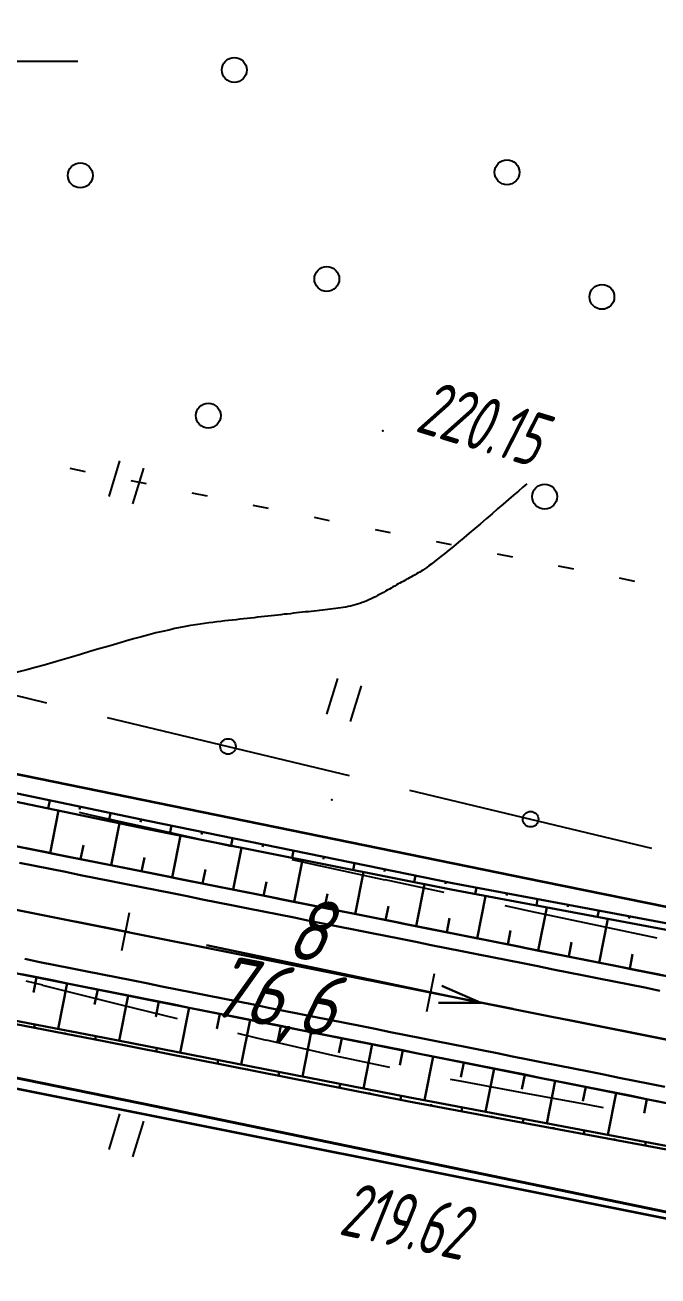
# Model space of a CAD drawing. Header units: millimetres. Extents: x -1799 to 6962, y -1020 to 4121.
# Drawn here: x 997 to 1037.6, y 3000.5 to 3081 of the extents above; entities that cross this region are included whole.
import ezdxf

# ---------------------------------------------------------------- set-up
doc = ezdxf.new("R2010")
doc.units = ezdxf.units.MM
for name, pattern in [('CONTI', [0]), ('DASHED', [0.75, 0.5, -0.25]), ('STROT', [1.7, 0.5, -1.2])]:
    doc.linetypes.add(name, pattern=pattern)
for name, color, linetype, lineweight in [('10', 1, 'Continuous', 35), ('КОПИЯ_ОСЬ_13_ОТКОСЫ', 7, 'Continuous', 30), ('КОПИЯ_ОСЬ_ГРАНИЦЫ_ПОЛОС', 7, 'Continuous', 30), ('ОСЬ_ВЕРХ_ПОКРЫТИЯ_ГРАНИЦЫ_ПОЛОС', 7, 'Continuous', 30), ('ОСЬ_ВЕРХ_ПОКРЫТИЯ_ОСЬ', 1, 'Continuous', 30), ('Уклоны ПЧ', 5, 'Continuous', 30)]:
    doc.layers.add(name, color=color, linetype=linetype, lineweight=lineweight)
for name, color, linetype in [('_Ростелеком', 6, 'Continuous'), ('GOR_BDEFAULT', 212, 'CONTI'), ('PI_OTDEFAULT', 172, 'CONTI'), ('PI_TTDEFAULT', 5, 'CONTI'), ('PLN_O', 7, 'CONTI'), ('SETKR', 2, 'CONTI'), ('SIT_LDEFAULT', 7, 'CONTI'), ('ZAPSKDEFAULT', 7, 'CONTI'), ('КОПИЯ_ОСЬ_ТАНГЕНСЫ', 1, 'Continuous'), ('ОСЬ_ВЕРХ_ПОКРЫТИЯ_ПИКЕТЫ', 1, 'Continuous'), ('ОСЬ_ВЕРХ_ПОКРЫТИЯ_ТАНГЕНСЫ', 1, 'Continuous'), ('разметка', 7, 'Continuous')]:
    doc.layers.add(name, color=color, linetype=linetype)
doc.styles.add('eskd', font='spds.shx', dxfattribs={"width": 1.2, "oblique": 15})
doc.styles.add('STYLE1', font='romand.shx', dxfattribs={"width": 0.9})
doc.styles.add('ГОСТ', font='', dxfattribs={"oblique": 15, "height": 4})
doc.styles.get('ГОСТ').set_extended_font_data('GOST type A')
doc.linetypes.add('кабель_связи_проект.', pattern='A,10,-1,["/",STYLE1,S=3,R=0,X=0,Y=-1.5],-4.1', length=15.1)

# ---------------------------------------------------------------- blocks, each defined once
blk = doc.blocks.new('BL_333')
at = {"color": 0}
for p, q in [((0, -6), (0, 6)), ((-6, 0), (6, 0))]:
    blk.add_line(p, q, dxfattribs=at)
blk = doc.blocks.new('BL_2011')
at = {"color": 0}
for p, q in [((0, 0), (0, 2.4)), ((1.6, 0), (1.6, 2.4))]:
    blk.add_line(p, q, dxfattribs=at)
blk = doc.blocks.new('BL_2002')
at = {"color": 0}
blk.add_circle((0, 0), 0.8, dxfattribs=at)
blk = doc.blocks.new('Стрелка')
at = {"layer": 'Уклоны ПЧ', "ltscale": 2}
for points in [[(-0.023, -0.048), (-0.023, 17.972)], [(-0.023, -0.048), (-0.578, 2.622)], [(-0.023, -0.048), (0.532, 2.622)]]:
    blk.add_lwpolyline(points, dxfattribs=at)

msp = doc.modelspace()

# ---------------------------------------------------------------- linework, layer by layer
at = {"layer": '10'}
for points in [[(-360.394, 3343.983), (-65.034, 3344.873), (87.156, 3350.873), (108.636, 3348.193), (148.576, 3330.113), (255.096, 3267.823), (280.326, 3251.413), (314.646, 3229.093), (366.256, 3197.313), (410.916, 3168.513), (446.736, 3154.313), (486.346, 3141.693), (517.016, 3127.883), (586.846, 3116.463), (604.336, 3112.893), (723.306, 3088.593), (842.106, 3064.313), (1030.226, 3025.883), (1104.976, 3010.613)], [(1051.206, 3001.583), (974.506, 3016.913), (912.266, 3029.913), (802.716, 3052.773), (731.246, 3067.833), (636.776, 3087.133), (493.456, 3112.213), (494.986, 3106.723), (485.316, 3108.343), (431.466, 3127.803), (399.286, 3139.153), (370.146, 3158.463), (256.956, 3237.543), (178.326, 3282.643), (135.316, 3306.773), (116.466, 3313.343), (93.106, 3317.063), (-267.684, 3313.813), (-292.894, 3314.103), (-344.734, 3319.753)]]:
    msp.add_lwpolyline(points, dxfattribs=at)
at = {"layer": '_Ростелеком', "linetype": 'кабель_связи_проект.', "lineweight": 40, "ltscale": 0.25}
msp.add_lwpolyline([(493.481, 3112.576), (557.684, 3101.613), (635.128, 3087.422), (695.171, 3075.204), (745.345, 3064.915), (777.191, 3058.434), (806.905, 3052.192), (907.01, 3031.496), (1005.299, 3011.433), (1187.779, 2973.66)], dxfattribs=at)
at = {"layer": 'GOR_BDEFAULT', "color": 212, "elevation": 220, "flags": 128}
msp.add_lwpolyline([(1029.212, 3051.469), (1028.952, 3051.249), (1028.672, 3050.999), (1028.362, 3050.739), (1028.032, 3050.449), (1027.692, 3050.159), (1027.332, 3049.849), (1026.972, 3049.529), (1026.602, 3049.219), (1026.222, 3048.899), (1025.862, 3048.589), (1025.502, 3048.279), (1025.152, 3047.979), (1024.812, 3047.699), (1024.502, 3047.439), (1024.202, 3047.199), (1023.942, 3046.979), (1023.692, 3046.779), (1023.472, 3046.609), (1023.282, 3046.459), (1023.102, 3046.319), (1022.932, 3046.199), (1022.792, 3046.089), (1022.652, 3045.999), (1022.532, 3045.919), (1022.422, 3045.849), (1022.322, 3045.779), (1022.222, 3045.729), (1022.122, 3045.669), (1022.032, 3045.619), (1021.942, 3045.569), (1021.852, 3045.519), (1021.752, 3045.469), (1021.662, 3045.419), (1021.562, 3045.359), (1021.462, 3045.309), (1021.362, 3045.249), (1021.262, 3045.189), (1021.152, 3045.139), (1021.052, 3045.079), (1020.942, 3045.019), (1020.832, 3044.959), (1020.722, 3044.889), (1020.602, 3044.829), (1020.492, 3044.759), (1020.372, 3044.689), (1020.242, 3044.629), (1020.122, 3044.559), (1020.002, 3044.479), (1019.872, 3044.409), (1019.742, 3044.339), (1019.612, 3044.269), (1019.472, 3044.199), (1019.342, 3044.129), (1019.202, 3044.069), (1019.062, 3043.999), (1018.922, 3043.939), (1018.772, 3043.879), (1018.632, 3043.819), (1018.482, 3043.769), (1018.332, 3043.719), (1018.182, 3043.679), (1018.032, 3043.639), (1017.882, 3043.599), (1017.722, 3043.569), (1017.572, 3043.539), (1017.412, 3043.509), (1017.252, 3043.479), (1017.092, 3043.459), (1016.922, 3043.439), (1016.752, 3043.419), (1016.592, 3043.399), (1016.422, 3043.379), (1016.242, 3043.359), (1016.072, 3043.339), (1015.892, 3043.319), (1015.722, 3043.299), (1015.532, 3043.279), (1015.352, 3043.259), (1015.172, 3043.239), (1014.982, 3043.219), (1014.792, 3043.199), (1014.602, 3043.179), (1014.412, 3043.159), (1014.212, 3043.139), (1014.012, 3043.109), (1013.812, 3043.089), (1013.612, 3043.069), (1013.402, 3043.039), (1013.202, 3043.019), (1012.992, 3042.999), (1012.782, 3042.969), (1012.562, 3042.949), (1012.342, 3042.929), (1012.132, 3042.899), (1011.902, 3042.879), (1011.682, 3042.849), (1011.452, 3042.829), (1011.222, 3042.799), (1010.992, 3042.779), (1010.762, 3042.749), (1010.522, 3042.719), (1010.282, 3042.699), (1010.032, 3042.669), (1009.792, 3042.639), (1009.532, 3042.609), (1009.282, 3042.579), (1009.022, 3042.549), (1008.762, 3042.519), (1008.482, 3042.479), (1008.202, 3042.439), (1007.902, 3042.389), (1007.592, 3042.339), (1007.272, 3042.279), (1006.932, 3042.219), (1006.572, 3042.149), (1006.192, 3042.059), (1005.792, 3041.969), (1005.362, 3041.869), (1004.912, 3041.749), (1004.432, 3041.629), (1003.932, 3041.489), (1003.402, 3041.339), (1002.852, 3041.179), (1002.282, 3041.009), (1001.702, 3040.839), (1001.122, 3040.669), (1000.522, 3040.489), (999.932, 3040.309), (999.332, 3040.139), (998.752, 3039.969), (998.172, 3039.799), (997.612, 3039.649), (997.072, 3039.499), (996.552, 3039.369), (996.052, 3039.239), (995.592, 3039.139), (995.152, 3039.049), (994.742, 3038.969), (994.352, 3038.909), (993.982, 3038.849), (993.642, 3038.809), (993.312, 3038.769), (992.992, 3038.749), (992.692, 3038.729), (992.402, 3038.719), (992.122, 3038.709), (991.842, 3038.709), (991.572, 3038.709), (991.312, 3038.719), (991.042, 3038.719), (990.772, 3038.729), (990.502, 3038.729), (990.232, 3038.739), (989.962, 3038.739), (989.692, 3038.749), (989.412, 3038.749), (989.132, 3038.759), (988.862, 3038.769), (988.582, 3038.769), (988.302, 3038.779), (988.012, 3038.789), (987.732, 3038.789), (987.442, 3038.799), (987.152, 3038.809), (986.872, 3038.819), (986.572, 3038.829), (986.282, 3038.839), (985.992, 3038.849), (985.692, 3038.859), (985.402, 3038.869), (985.102, 3038.879), (984.802, 3038.899), (984.502, 3038.909), (984.202, 3038.929), (983.902, 3038.949), (983.592, 3038.979), (983.292, 3039.009), (982.982, 3039.039), (982.682, 3039.069), (982.372, 3039.109), (982.062, 3039.149), (981.752, 3039.199), (981.442, 3039.249), (981.132, 3039.299), (980.812, 3039.359), (980.502, 3039.419), (980.192, 3039.479), (979.872, 3039.549), (979.552, 3039.609), (979.242, 3039.679), (978.922, 3039.749), (978.602, 3039.829), (978.282, 3039.899), (977.962, 3039.969), (977.642, 3040.049), (977.322, 3040.129), (976.992, 3040.199), (976.672, 3040.279), (976.352, 3040.359), (976.022, 3040.439), (975.702, 3040.519), (975.372, 3040.599), (975.042, 3040.679), (974.712, 3040.759), (974.392, 3040.839), (974.062, 3040.919), (973.732, 3040.999), (973.402, 3041.079), (973.072, 3041.159), (972.732, 3041.249), (972.402, 3041.329), (972.072, 3041.409), (971.742, 3041.489), (971.402, 3041.579), (971.072, 3041.659), (970.742, 3041.739), (970.402, 3041.829), (970.072, 3041.909), (969.732, 3041.989), (969.392, 3042.079), (969.062, 3042.159), (968.722, 3042.239), (968.392, 3042.329), (968.052, 3042.409), (967.712, 3042.489), (967.382, 3042.579), (967.042, 3042.659), (966.712, 3042.739), (966.372, 3042.829), (966.052, 3042.909), (965.722, 3042.989), (965.412, 3043.069), (965.102, 3043.139), (964.792, 3043.219), (964.502, 3043.289), (964.212, 3043.359), (963.942, 3043.429), (963.682, 3043.489), (963.432, 3043.549), (963.192, 3043.599), (962.972, 3043.649), (962.762, 3043.699), (962.562, 3043.749), (962.372, 3043.789), (962.192, 3043.829), (962.012, 3043.869), (961.842, 3043.909), (961.662, 3043.939), (961.492, 3043.979), (961.312, 3044.019), (961.132, 3044.059), (960.942, 3044.099), (960.742, 3044.139), (960.542, 3044.189), (960.322, 3044.239), (960.092, 3044.299), (959.842, 3044.349), (959.592, 3044.409), (959.322, 3044.479), (959.042, 3044.549), (958.752, 3044.619), (958.462, 3044.689), (958.152, 3044.759), (957.842, 3044.839), (957.532, 3044.919), (957.212, 3044.989), (956.892, 3045.069), (956.572, 3045.149), (956.242, 3045.229), (955.922, 3045.309), (955.592, 3045.399), (955.272, 3045.479), (954.942, 3045.559), (954.622, 3045.629), (954.302, 3045.709), (953.982, 3045.789), (953.662, 3045.869), (953.342, 3045.949), (953.032, 3046.029), (952.712, 3046.099), (952.392, 3046.179), (952.082, 3046.249), (951.772, 3046.329), (951.452, 3046.399), (951.142, 3046.479), (950.832, 3046.549), (950.522, 3046.619), (950.222, 3046.689), (949.912, 3046.759), (949.612, 3046.829), (949.302, 3046.899), (949.002, 3046.979), (948.702, 3047.049), (948.402, 3047.119), (948.102, 3047.189), (947.812, 3047.259), (947.512, 3047.339), (947.222, 3047.409), (946.922, 3047.489), (946.632, 3047.569), (946.342, 3047.649), (946.052, 3047.729), (945.772, 3047.809), (945.482, 3047.899), (945.202, 3047.979), (944.912, 3048.069), (944.632, 3048.159), (944.352, 3048.239), (944.072, 3048.329), (943.792, 3048.419), (943.512, 3048.509), (943.242, 3048.589), (942.962, 3048.679), (942.692, 3048.769), (942.412, 3048.859), (942.142, 3048.939), (941.872, 3049.029), (941.602, 3049.109), (941.332, 3049.199), (941.062, 3049.279), (940.792, 3049.359), (940.532, 3049.439), (940.262, 3049.529), (939.992, 3049.609), (939.732, 3049.689), (939.472, 3049.769), (939.202, 3049.849), (938.942, 3049.929), (938.682, 3050.009), (938.422, 3050.079), (938.162, 3050.159), (937.912, 3050.239), (937.652, 3050.319), (937.392, 3050.389), (937.142, 3050.469), (936.882, 3050.549), (936.632, 3050.619), (936.382, 3050.699), (936.122, 3050.779), (935.872, 3050.849), (935.622, 3050.929), (935.372, 3050.999), (935.122, 3051.069), (934.872, 3051.149), (934.632, 3051.219), (934.382, 3051.289), (934.132, 3051.359), (933.892, 3051.429), (933.642, 3051.499), (933.402, 3051.569), (933.152, 3051.639), (932.912, 3051.709), (932.662, 3051.769), (932.412, 3051.829), (932.172, 3051.889), (931.922, 3051.949), (931.672, 3051.999), (931.422, 3052.059), (931.172, 3052.109), (930.922, 3052.149), (930.672, 3052.199), (930.412, 3052.239), (930.162, 3052.279), (929.902, 3052.319), (929.652, 3052.349), (929.392, 3052.389), (929.132, 3052.419), (928.872, 3052.449), (928.612, 3052.489), (928.342, 3052.519), (928.082, 3052.559), (927.812, 3052.599), (927.552, 3052.639), (927.282, 3052.679), (927.012, 3052.719), (926.752, 3052.769), (926.482, 3052.819), (926.212, 3052.869), (925.942, 3052.929), (925.662, 3052.989), (925.392, 3053.049), (925.122, 3053.109), (924.852, 3053.179), (924.582, 3053.239), (924.312, 3053.309), (924.042, 3053.379), (923.762, 3053.439), (923.492, 3053.509), (923.222, 3053.579), (922.952, 3053.649), (922.692, 3053.719), (922.422, 3053.789), (922.152, 3053.849), (921.892, 3053.919), (921.622, 3053.989), (921.362, 3054.059), (921.092, 3054.119), (920.832, 3054.189), (920.572, 3054.259), (920.312, 3054.329), (920.052, 3054.389), (919.792, 3054.459), (919.532, 3054.519), (919.272, 3054.589), (919.012, 3054.659), (918.762, 3054.719), (918.502, 3054.789), (918.242, 3054.859), (917.992, 3054.919), (917.732, 3054.979), (917.482, 3055.049), (917.232, 3055.109), (916.972, 3055.169), (916.722, 3055.229), (916.462, 3055.289), (916.212, 3055.349), (915.952, 3055.409), (915.702, 3055.459), (915.442, 3055.509), (915.182, 3055.569), (914.922, 3055.609), (914.662, 3055.659), (914.402, 3055.699), (914.142, 3055.749), (913.882, 3055.789), (913.622, 3055.829), (913.352, 3055.869), (913.092, 3055.899), (912.822, 3055.939), (912.552, 3055.979), (912.292, 3056.009), (912.022, 3056.039), (911.742, 3056.079), (911.472, 3056.109), (911.202, 3056.139), (910.922, 3056.179), (910.652, 3056.209), (910.372, 3056.239), (910.092, 3056.279), (909.812, 3056.309), (909.532, 3056.349), (909.242, 3056.379), (908.962, 3056.409), (908.672, 3056.449), (908.382, 3056.479), (908.102, 3056.509), (907.812, 3056.549), (907.512, 3056.579), (907.222, 3056.619), (906.932, 3056.649), (906.632, 3056.689), (906.342, 3056.719), (906.042, 3056.759), (905.742, 3056.799), (905.432, 3056.839), (905.122, 3056.889), (904.812, 3056.929), (904.492, 3056.989), (904.172, 3057.039), (903.842, 3057.109), (903.512, 3057.169), (903.172, 3057.249), (902.822, 3057.329), (902.462, 3057.419), (902.092, 3057.509), (901.722, 3057.619), (901.342, 3057.729), (900.952, 3057.849), (900.562, 3057.979), (900.172, 3058.099), (899.772, 3058.229), (899.382, 3058.359), (898.982, 3058.499), (898.592, 3058.629), (898.212, 3058.749), (897.822, 3058.879), (897.452, 3058.999), (897.082, 3059.109), (896.732, 3059.209), (896.382, 3059.309), (896.052, 3059.399), (895.732, 3059.469), (895.422, 3059.539), (895.122, 3059.599), (894.832, 3059.659), (894.552, 3059.699), (894.282, 3059.739), (894.012, 3059.779), (893.752, 3059.809), (893.492, 3059.839), (893.232, 3059.859), (892.982, 3059.879), (892.732, 3059.899), (892.482, 3059.919), (892.232, 3059.939), (891.982, 3059.949), (891.732, 3059.969), (891.482, 3059.989), (891.222, 3060.009), (890.972, 3060.029), (890.712, 3060.039), (890.452, 3060.059), (890.202, 3060.079), (889.942, 3060.099), (889.682, 3060.119), (889.412, 3060.139), (889.152, 3060.149), (888.892, 3060.169), (888.622, 3060.189), (888.362, 3060.209), (888.092, 3060.229), (887.832, 3060.249), (887.562, 3060.269), (887.292, 3060.289), (887.022, 3060.309), (886.752, 3060.329), (886.472, 3060.349), (886.202, 3060.369), (885.932, 3060.389), (885.652, 3060.409), (885.372, 3060.429), (885.102, 3060.449), (884.822, 3060.469), (884.542, 3060.489), (884.262, 3060.509), (883.982, 3060.529), (883.702, 3060.559), (883.422, 3060.579), (883.132, 3060.599), (882.852, 3060.629), (882.572, 3060.659), (882.292, 3060.699), (882.012, 3060.729), (881.742, 3060.779), (881.462, 3060.829), (881.192, 3060.879), (880.912, 3060.939), (880.652, 3061.009), (880.382, 3061.089), (880.122, 3061.179), (879.862, 3061.269), (879.602, 3061.369), (879.352, 3061.479), (879.102, 3061.599), (878.852, 3061.719), (878.612, 3061.849), (878.372, 3061.989), (878.132, 3062.119), (877.902, 3062.269), (877.672, 3062.409), (877.442, 3062.549), (877.222, 3062.699), (877.002, 3062.839), (876.782, 3062.989), (876.572, 3063.129), (876.362, 3063.279), (876.152, 3063.419), (875.952, 3063.549), (875.752, 3063.689), (875.552, 3063.819), (875.362, 3063.949), (875.162, 3064.079), (874.972, 3064.209), (874.792, 3064.339), (874.602, 3064.459), (874.422, 3064.579), (874.242, 3064.699), (874.072, 3064.819), (873.892, 3064.939), (873.722, 3065.059), (873.552, 3065.169), (873.382, 3065.279), (873.212, 3065.399), (873.022, 3065.519), (872.822, 3065.649), (872.592, 3065.779), (872.352, 3065.919), (872.082, 3066.079), (871.772, 3066.239), (871.432, 3066.429), (871.052, 3066.629), (870.632, 3066.839), (870.152, 3067.079), (869.632, 3067.339), (869.042, 3067.629), (868.402, 3067.939), (867.702, 3068.269), (866.962, 3068.619), (866.182, 3068.989), (865.372, 3069.369), (864.542, 3069.759), (863.702, 3070.149), (862.852, 3070.539), (862.012, 3070.939), (861.182, 3071.319), (860.372, 3071.699), (859.592, 3072.059), (858.842, 3072.409), (858.152, 3072.729), (857.502, 3073.039), (856.912, 3073.309), (856.392, 3073.559), (855.912, 3073.789), (855.492, 3073.999), (855.112, 3074.179), (854.772, 3074.349), (854.472, 3074.499), (854.212, 3074.629), (853.972, 3074.749), (853.762, 3074.859), (853.582, 3074.959), (853.412, 3075.049), (853.262, 3075.129), (853.112, 3075.209), (852.982, 3075.289), (852.842, 3075.359), (852.712, 3075.429), (852.592, 3075.499), (852.462, 3075.569), (852.342, 3075.639), (852.222, 3075.709), (852.102, 3075.779), (851.992, 3075.839), (851.872, 3075.899), (851.762, 3075.969), (851.652, 3076.029), (851.552, 3076.089), (851.442, 3076.139), (851.342, 3076.199), (851.242, 3076.259), (851.142, 3076.309), (851.042, 3076.369), (850.952, 3076.419), (850.852, 3076.469), (850.752, 3076.519), (850.662, 3076.569), (850.562, 3076.619), (850.462, 3076.669), (850.362, 3076.709), (850.252, 3076.759), (850.142, 3076.799), (850.032, 3076.839), (849.912, 3076.879), (849.792, 3076.919), (849.662, 3076.959), (849.532, 3076.999), (849.382, 3077.029), (849.222, 3077.069), (849.032, 3077.119), (848.822, 3077.169), (848.562, 3077.229), (848.272, 3077.299), (847.932, 3077.389), (847.542, 3077.489), (847.092, 3077.609), (846.582, 3077.749), (846.002, 3077.909), (845.342, 3078.099), (844.602, 3078.309), (843.772, 3078.549)], dxfattribs=at)
at = {"layer": 'PI_TTDEFAULT', "color": 5}
for p in [(1019.962, 3054.879, 220.153), (1016.682, 3031.139, 219.832)]:
    msp.add_point(p, dxfattribs=at)
at = {"layer": 'PLN_O'}
for p, q in [((982.782, 3041.119), (998.342, 3037.379)), ((1002.222, 3036.439), (1017.782, 3032.699)), ((1021.672, 3031.759), (1037.232, 3028.019))]:
    msp.add_line(p, q, dxfattribs=at)
for centre in [(1010.002, 3034.569), (1029.452, 3029.889)]:
    msp.add_circle(centre, 0.5, dxfattribs=at)
at = {"layer": 'SIT_LDEFAULT', "color": 7}
for p, q in [((999.832, 3052.459), (1000.812, 3052.259)), ((1003.762, 3051.679), (1004.742, 3051.479)), ((1007.682, 3050.889), (1008.662, 3050.689)), ((1011.602, 3050.099), (1012.582, 3049.899)), ((1015.532, 3049.309), (1016.512, 3049.109)), ((1019.452, 3048.529), (1020.432, 3048.329)), ((1023.372, 3047.749), (1024.352, 3047.549)), ((1027.302, 3046.969), (1028.282, 3046.769)), ((1031.222, 3046.189), (1032.202, 3045.989)), ((1035.142, 3045.409), (1036.122, 3045.209)), ((1001.162, 3030.159), (1000.462, 3030.319)), ((1006.022, 3029.069), (1001.162, 3030.159)), ((1010.232, 3028.129), (1006.022, 3029.069)), ((1015.472, 3026.979), (1014.132, 3027.269)), ((1020.102, 3025.979), (1015.472, 3026.979)), ((1023.902, 3025.169), (1020.102, 3025.989)), ((1029.472, 3023.959), (1027.812, 3024.319)), ((1034.142, 3022.969), (1029.472, 3023.959)), ((1037.592, 3022.229), (1034.142, 3022.959)), ((997.012, 3019.489), (998.082, 3019.229)), ((998.082, 3019.219), (1003.052, 3017.979)), ((1003.052, 3017.979), (1006.722, 3017.079)), ((1010.602, 3016.129), (1012.452, 3015.679)), ((1012.452, 3015.689), (1016.722, 3014.719)), ((1016.722, 3014.719), (1020.372, 3013.949)), ((1024.292, 3013.179), (1024.912, 3013.059)), ((1024.912, 3013.059), (1029.022, 3012.289)), ((1029.022, 3012.289), (1033.132, 3011.529)), ((1033.132, 3011.529), (1034.122, 3011.339))]:
    msp.add_line(p, q, dxfattribs=at)
at = {"layer": 'КОПИЯ_ОСЬ_13_ОТКОСЫ'}
for points in [[(520.065, 3126.207), (534.008, 3123.146), (534.692, 3122.998), (544.477, 3120.937), (553.582, 3119.04), (573.179, 3115.043), (592.797, 3111.153), (671.322, 3095.858), (730.177, 3084.189), (788.992, 3072.325), (808.627, 3068.52), (828.256, 3064.68), (965.549, 3037.283), (985.155, 3033.337), (1004.74, 3029.279), (1024.352, 3025.361), (1044.015, 3021.691)], [(520.066, 3126.207), (534.008, 3123.146), (534.692, 3122.999), (544.478, 3120.937), (553.583, 3119.04), (573.179, 3115.043), (592.797, 3111.153), (671.323, 3095.858), (730.177, 3084.189), (788.992, 3072.325), (808.627, 3068.52), (828.255, 3064.68), (965.549, 3037.283), (985.156, 3033.337), (1004.74, 3029.279), (1024.352, 3025.361), (1044.015, 3021.691)], [(523.426, 3122.71), (534.188, 3120.477), (1129.352, 3001.581)], [(522.318, 3114.698), (1120.31, 2995.232)], [(526.954, 3109.806), (536.803, 3108.044), (541.721, 3107.137), (550.863, 3105.426), (570.507, 3101.665), (590.129, 3097.795), (668.566, 3082.057), (805.885, 3054.792), (825.509, 3050.932), (962.792, 3023.483), (982.41, 3019.595), (992.233, 3017.719), (1002.051, 3015.818), (1021.681, 3011.99), (1041.335, 3008.28)], [(730.322, 3084.915), (789.117, 3072.947), (808.748, 3069.122), (848.032, 3061.583), (867.696, 3057.921), (887.315, 3054.039), (906.879, 3049.879), (926.52, 3046.101), (946.183, 3042.439), (985.262, 3033.87), (1004.841, 3029.786), (1024.437, 3025.785), (1044.093, 3022.083)], [(766.53, 3061.976), (786.19, 3058.295), (805.715, 3053.939), (815.53, 3052.028), (825.342, 3050.094), (844.96, 3046.206), (884.172, 3038.302), (903.765, 3034.288), (913.582, 3032.385), (933.231, 3028.648), (943.062, 3026.812), (962.729, 3023.17), (972.554, 3021.305), (982.375, 3019.416), (1002.011, 3015.616), (1021.63, 3011.733), (1041.293, 3008.065)], [(998.54, 3031.1), (998.432, 3030.586)], [(998.561, 3027.71), (999.107, 3030.446)], [(1000.497, 3030.692), (1000.462, 3030.52)], [(1002.455, 3030.284), (1002.349, 3029.774)], [(1002.483, 3026.926), (1003.024, 3029.634)], [(1004.413, 3029.875), (1004.378, 3029.705)], [(1006.372, 3029.473), (1006.27, 3028.973)], [(1006.406, 3026.142), (1006.944, 3028.839)], [(1008.332, 3029.073), (1008.298, 3028.906)], [(1000.522, 3027.318), (1000.704, 3028.23)], [(1010.292, 3028.673), (1010.193, 3028.19)], [(1010.328, 3025.359), (1010.867, 3028.055)], [(1012.251, 3028.273), (1012.218, 3028.112)], [(1004.445, 3026.534), (1004.625, 3027.437)], [(1014.211, 3027.873), (1014.115, 3027.406)], [(1014.251, 3024.575), (1014.79, 3027.271)], [(1016.17, 3027.473), (1016.138, 3027.317)], [(1018.13, 3027.073), (1018.038, 3026.622)], [(1008.367, 3025.751), (1008.547, 3026.649)], [(1018.173, 3023.792), (1018.712, 3026.488)], [(1020.089, 3026.672), (1020.059, 3026.522)], [(1022.049, 3026.272), (1021.96, 3025.839)], [(1012.29, 3024.967), (1012.469, 3025.866)], [(1022.096, 3023.008), (1022.634, 3025.704)], [(1024.008, 3025.872), (1023.979, 3025.728)], [(1025.973, 3025.496), (1025.893, 3025.073)], [(1016.212, 3024.183), (1016.392, 3025.082)], [(1026.018, 3022.224), (1026.562, 3024.949)], [(1027.938, 3025.125), (1027.912, 3024.985)], [(1029.904, 3024.755), (1029.825, 3024.34)], [(1020.134, 3023.4), (1020.314, 3024.299)], [(1029.941, 3021.441), (1030.495, 3024.215)], [(1031.869, 3024.385), (1031.843, 3024.247)], [(1033.834, 3024.015), (1033.757, 3023.606)], [(1024.057, 3022.616), (1024.237, 3023.515)], [(1033.863, 3020.657), (1034.427, 3023.481)], [(1035.8, 3023.645), (1035.774, 3023.509)], [(1027.979, 3021.833), (1028.161, 3022.741)], [(1031.902, 3021.049), (1032.087, 3021.974)], [(1035.824, 3020.265), (1036.012, 3021.207)], [(997.699, 3019.727), (997.502, 3018.74)], [(999.661, 3019.335), (999.074, 3016.397)], [(1001.622, 3018.943), (1001.426, 3017.964)], [(1003.583, 3018.551), (1003, 3015.633)], [(1005.544, 3018.159), (1005.35, 3017.187)], [(1007.506, 3017.768), (1006.926, 3014.867)], [(997.54, 3016.481), (997.579, 3016.687)], [(1009.467, 3017.376), (1009.274, 3016.409)], [(1011.428, 3016.984), (1010.852, 3014.102)], [(999.503, 3016.101), (999.516, 3016.17)], [(1001.467, 3015.721), (1001.506, 3015.924)], [(1013.389, 3016.592), (1013.197, 3015.631)], [(1015.351, 3016.2), (1014.779, 3013.336)], [(1017.312, 3015.809), (1017.121, 3014.854)], [(1003.429, 3015.335), (1003.443, 3015.403)], [(1005.391, 3014.947), (1005.433, 3015.158)], [(1019.273, 3015.417), (1018.705, 3012.571)], [(1021.234, 3015.025), (1021.045, 3014.076)], [(1007.353, 3014.559), (1007.367, 3014.629)], [(1009.315, 3014.17), (1009.359, 3014.393)], [(1023.196, 3014.633), (1022.632, 3011.811)], [(1025.157, 3014.241), (1024.969, 3013.301)], [(1011.277, 3013.782), (1011.292, 3013.856)], [(1013.239, 3013.394), (1013.285, 3013.627)], [(1027.118, 3013.849), (1026.563, 3011.069)], [(1029.079, 3013.458), (1028.894, 3012.531)], [(1015.201, 3013.006), (1015.216, 3013.083)], [(1017.163, 3012.617), (1017.211, 3012.862)], [(1031.041, 3013.066), (1030.493, 3010.327)], [(1033.002, 3012.674), (1032.82, 3011.761)], [(1019.125, 3012.229), (1019.141, 3012.311)], [(1021.087, 3011.841), (1021.137, 3012.096)], [(1034.963, 3012.282), (1034.424, 3009.585)], [(1036.924, 3011.89), (1036.745, 3010.991)], [(1023.052, 3011.468), (1023.068, 3011.553)], [(1025.018, 3011.101), (1025.064, 3011.352)], [(1026.984, 3010.735), (1026.999, 3010.818)], [(1028.95, 3010.368), (1028.995, 3010.61)], [(1030.916, 3010.001), (1030.931, 3010.082)], [(1032.882, 3009.634), (1032.926, 3009.868)], [(1034.848, 3009.268), (1034.863, 3009.345)], [(1036.814, 3008.901), (1036.856, 3009.126)]]:
    msp.add_lwpolyline(points, dxfattribs=at)
at = {"layer": 'КОПИЯ_ОСЬ_ГРАНИЦЫ_ПОЛОС'}
for points in [[(996.798, 3028.064), (997.778, 3027.868), (998.758, 3027.673), (999.738, 3027.477), (1000.719, 3027.281), (1001.699, 3027.085), (1002.679, 3026.889), (1003.659, 3026.694), (1004.639, 3026.498), (1005.619, 3026.302), (1006.599, 3026.106), (1007.579, 3025.91), (1008.559, 3025.715), (1009.54, 3025.519), (1010.52, 3025.323), (1011.5, 3025.127), (1012.48, 3024.931), (1013.46, 3024.736), (1014.44, 3024.54), (1015.42, 3024.344), (1016.4, 3024.148), (1017.38, 3023.953), (1018.36, 3023.757), (1019.341, 3023.561), (1020.321, 3023.365), (1021.301, 3023.169), (1022.281, 3022.974), (1023.261, 3022.778), (1024.241, 3022.582), (1025.221, 3022.386), (1026.201, 3022.19), (1027.181, 3021.995), (1028.162, 3021.799), (1029.142, 3021.603), (1030.122, 3021.407), (1031.102, 3021.211), (1032.082, 3021.016), (1033.062, 3020.82), (1034.042, 3020.624), (1035.022, 3020.428), (1036.002, 3020.233), (1036.982, 3020.037), (1037.963, 3019.841)], [(996.733, 3019.919), (997.713, 3019.723), (998.693, 3019.528), (999.673, 3019.332), (1000.653, 3019.136), (1001.633, 3018.94), (1002.613, 3018.745), (1003.593, 3018.549), (1004.573, 3018.353), (1005.553, 3018.157), (1006.532, 3017.961), (1007.512, 3017.766), (1008.492, 3017.57), (1009.472, 3017.374), (1010.452, 3017.178), (1011.432, 3016.983), (1012.412, 3016.787), (1013.392, 3016.591), (1014.372, 3016.395), (1015.352, 3016.2), (1016.332, 3016.004), (1017.312, 3015.808), (1018.292, 3015.612), (1019.272, 3015.417), (1020.252, 3015.221), (1021.232, 3015.025), (1022.212, 3014.829), (1023.192, 3014.633), (1024.172, 3014.438), (1025.152, 3014.242), (1026.132, 3014.046), (1027.112, 3013.85), (1028.092, 3013.655), (1029.072, 3013.459), (1030.052, 3013.263), (1031.032, 3013.067), (1032.012, 3012.872), (1032.992, 3012.676), (1033.972, 3012.48), (1034.952, 3012.284), (1035.932, 3012.088), (1036.912, 3011.893), (1037.892, 3011.697)]]:
    msp.add_lwpolyline(points, dxfattribs=at)
at = {"layer": 'КОПИЯ_ОСЬ_ТАНГЕНСЫ'}
msp.add_line((430.512, 3137.109), (1323.412, 2958.739), dxfattribs=at)
at = {"layer": 'ОСЬ_ВЕРХ_ПОКРЫТИЯ_ГРАНИЦЫ_ПОЛОС', "linetype": 'Continuous'}
for points in [[(996.473, 3028.129), (997.453, 3027.933), (998.432, 3027.738), (999.412, 3027.542), (1000.391, 3027.346), (1001.37, 3027.151), (1002.35, 3026.955), (1003.329, 3026.759), (1004.309, 3026.564), (1005.288, 3026.368), (1006.267, 3026.173), (1007.247, 3025.977), (1008.226, 3025.781), (1009.206, 3025.586), (1010.185, 3025.39), (1011.165, 3025.194), (1012.144, 3024.999), (1013.123, 3024.803), (1014.103, 3024.607), (1015.082, 3024.412), (1016.062, 3024.216), (1017.041, 3024.02), (1018.02, 3023.825), (1019, 3023.629), (1019.979, 3023.433), (1020.959, 3023.238), (1021.938, 3023.042), (1022.918, 3022.846), (1023.897, 3022.651), (1024.876, 3022.455), (1025.856, 3022.259), (1026.835, 3022.064), (1027.815, 3021.868), (1028.794, 3021.672), (1029.773, 3021.477), (1030.753, 3021.281), (1031.732, 3021.086), (1032.712, 3020.89), (1033.691, 3020.694), (1034.671, 3020.499), (1035.65, 3020.303), (1036.629, 3020.107), (1037.609, 3019.912), (1038.588, 3019.716)], [(1037.767, 3018.86), (1036.787, 3019.056), (1035.807, 3019.252), (1034.827, 3019.448), (1033.847, 3019.643), (1032.866, 3019.839), (1031.886, 3020.035), (1030.906, 3020.231), (1029.926, 3020.427), (1028.946, 3020.622), (1027.966, 3020.818), (1026.986, 3021.014), (1026.006, 3021.21), (1025.026, 3021.406), (1024.045, 3021.601), (1023.065, 3021.797), (1022.085, 3021.993), (1021.105, 3022.189), (1020.125, 3022.384), (1019.145, 3022.58), (1018.165, 3022.776), (1017.185, 3022.972), (1016.205, 3023.168), (1015.225, 3023.363), (1014.244, 3023.559), (1013.264, 3023.755), (1012.284, 3023.951), (1011.304, 3024.147), (1010.324, 3024.342), (1009.344, 3024.538), (1008.364, 3024.734), (1007.384, 3024.93), (1006.404, 3025.126), (1005.423, 3025.321), (1004.443, 3025.517), (1003.463, 3025.713), (1002.483, 3025.909), (1001.503, 3026.105), (1000.523, 3026.3), (999.543, 3026.496), (998.563, 3026.692), (997.583, 3026.888), (996.602, 3027.083)]]:
    msp.add_lwpolyline(points, dxfattribs=at)
at = {"layer": 'ОСЬ_ВЕРХ_ПОКРЫТИЯ_ГРАНИЦЫ_ПОЛОС', "linetype": 'Continuous', "lineweight": 30}
for points in [[(1038.088, 3012.678), (1037.108, 3012.873), (1036.128, 3013.069), (1035.148, 3013.265), (1034.168, 3013.461), (1033.188, 3013.656), (1032.208, 3013.852), (1031.228, 3014.048), (1030.248, 3014.244), (1029.268, 3014.439), (1028.288, 3014.635), (1027.308, 3014.831), (1026.328, 3015.027), (1025.348, 3015.222), (1024.368, 3015.418), (1023.388, 3015.614), (1022.408, 3015.81), (1021.429, 3016.006), (1020.449, 3016.201), (1019.469, 3016.397), (1018.489, 3016.593), (1017.509, 3016.789), (1016.529, 3016.984), (1015.549, 3017.18), (1014.569, 3017.376), (1013.589, 3017.572), (1012.609, 3017.767), (1011.629, 3017.963), (1010.649, 3018.159), (1009.669, 3018.355), (1008.689, 3018.551), (1007.709, 3018.746), (1006.729, 3018.942), (1005.749, 3019.138), (1004.769, 3019.334), (1003.789, 3019.529), (1002.809, 3019.725), (1001.829, 3019.921), (1000.849, 3020.117), (999.869, 3020.312), (998.889, 3020.508), (997.909, 3020.704), (996.929, 3020.9)], [(1037.892, 3011.697), (1036.912, 3011.893), (1035.932, 3012.088), (1034.952, 3012.284), (1033.972, 3012.48), (1032.992, 3012.676), (1032.013, 3012.871), (1031.033, 3013.067), (1030.053, 3013.263), (1029.073, 3013.459), (1028.093, 3013.655), (1027.113, 3013.85), (1026.133, 3014.046), (1025.153, 3014.242), (1024.173, 3014.438), (1023.193, 3014.633), (1022.213, 3014.829), (1021.233, 3015.025), (1020.253, 3015.221), (1019.273, 3015.416), (1018.293, 3015.612), (1017.313, 3015.808), (1016.333, 3016.004), (1015.353, 3016.2), (1014.373, 3016.395), (1013.393, 3016.591), (1012.413, 3016.787), (1011.433, 3016.983), (1010.453, 3017.178), (1009.473, 3017.374), (1008.493, 3017.57), (1007.513, 3017.766), (1006.533, 3017.961), (1005.553, 3018.157), (1004.573, 3018.353), (1003.593, 3018.549), (1002.613, 3018.745), (1001.633, 3018.94), (1000.653, 3019.136), (999.673, 3019.332), (998.693, 3019.528), (997.713, 3019.723), (996.733, 3019.919)]]:
    msp.add_lwpolyline(points, dxfattribs=at)
at = {"layer": 'ОСЬ_ВЕРХ_ПОКРЫТИЯ_ОСЬ'}
msp.add_lwpolyline([(524.677, 3118.303), (533.405, 3116.555), (533.405, 3116.555), (1120.984, 2999.177)], dxfattribs=at)
at = {"layer": 'ОСЬ_ВЕРХ_ПОКРЫТИЯ_ПИКЕТЫ'}
for p, q in [((1003.173, 3021.437), (1003.663, 3023.888)), ((1022.786, 3017.519), (1023.276, 3019.971))]:
    msp.add_line(p, q, dxfattribs=at)
at = {"layer": 'ОСЬ_ВЕРХ_ПОКРЫТИЯ_ТАНГЕНСЫ'}
msp.add_line((430.512, 3137.109), (1323.412, 2958.739), dxfattribs=at)
at = {"layer": 'разметка', "linetype": 'STROT', "lineweight": 30, "ltscale": 7}
msp.add_lwpolyline([(-644.712, 3539.457), (-644.712, 3539.457, 0.010848), (-599.218, 3492.376, 0.026039), (-521.301, 3423.363, 0.004471), (-497.653, 3404.904, 0.012597), (-469.145, 3383.51, 0.122053), (-334.333, 3332.011, 0.036279), (-244.445, 3330.034), (-14.072, 3336.487, -0.037498), (75.817, 3334.51, -0.079736), (167.163, 3308.131, -0.037499), (244.267, 3261.883), (343.34, 3195.51, 0.037498), (420.444, 3149.262, 0.023279), (446.227, 3138.551, 0.037464), (533.405, 3116.555), (1022.921, 3018.767), (1022.921, 3018.767)], format="xyb", dxfattribs=at)
at = {"layer": 'разметка', "linetype": 'DASHED', "lineweight": 30, "ltscale": 14}
msp.add_lwpolyline([(1120.984, 2999.177), (1022.921, 3018.767)], dxfattribs=at)

# ---------------------------------------------------------------- block references
at = {"layer": 'SETKR', "color": 82}
msp.add_blockref('BL_333', (994.352, 3078.639), dxfattribs=at)
at = {"layer": 'ZAPSKDEFAULT', "color": 7, "rotation": 342.9999999999999}
for name, p in [('BL_2002', (1010.401, 3078.083)), ('BL_2002', (1000.501, 3071.299)), ('BL_2002', (1027.938, 3071.501)), ('BL_2002', (1016.352, 3064.639)), ('BL_2002', (1034.035, 3063.488)), ('BL_2002', (1008.729, 3055.847)), ('BL_2011', (1002.352, 3050.639)), ('BL_2002', (1030.352, 3050.639)), ('BL_2011', (1016.352, 3036.639)), ('BL_2011', (1002.352, 3008.639))]:
    msp.add_blockref(name, p, dxfattribs=at)
at = {"layer": 'Уклоны ПЧ', "rotation": 78.14718515905605}
msp.add_blockref('Стрелка', (1026.207, 3018.11), dxfattribs=at)

# ---------------------------------------------------------------- texts
at = {"layer": 'PI_OTDEFAULT', "color": 172, "style": 'eskd', "oblique": 10, "width": 0.8}
for s, rotation, p in [('220.15', 343, (1021.952, 3054.869)), ('219.62', 348, (1017.052, 3003.199))]:
    msp.add_text(s, height=3.5, rotation=rotation, dxfattribs=at).set_placement(p)
at = {"layer": 'Уклоны ПЧ', "style": 'ГОСТ', "oblique": 15}
for s, p in [('8', (1013.612, 3021.072)), ('76,6', (1008.671, 3017.337))]:
    msp.add_text(s, height=4, rotation=349.22794, dxfattribs=at).set_placement(p)

doc.saveas('drawing.dxf')
